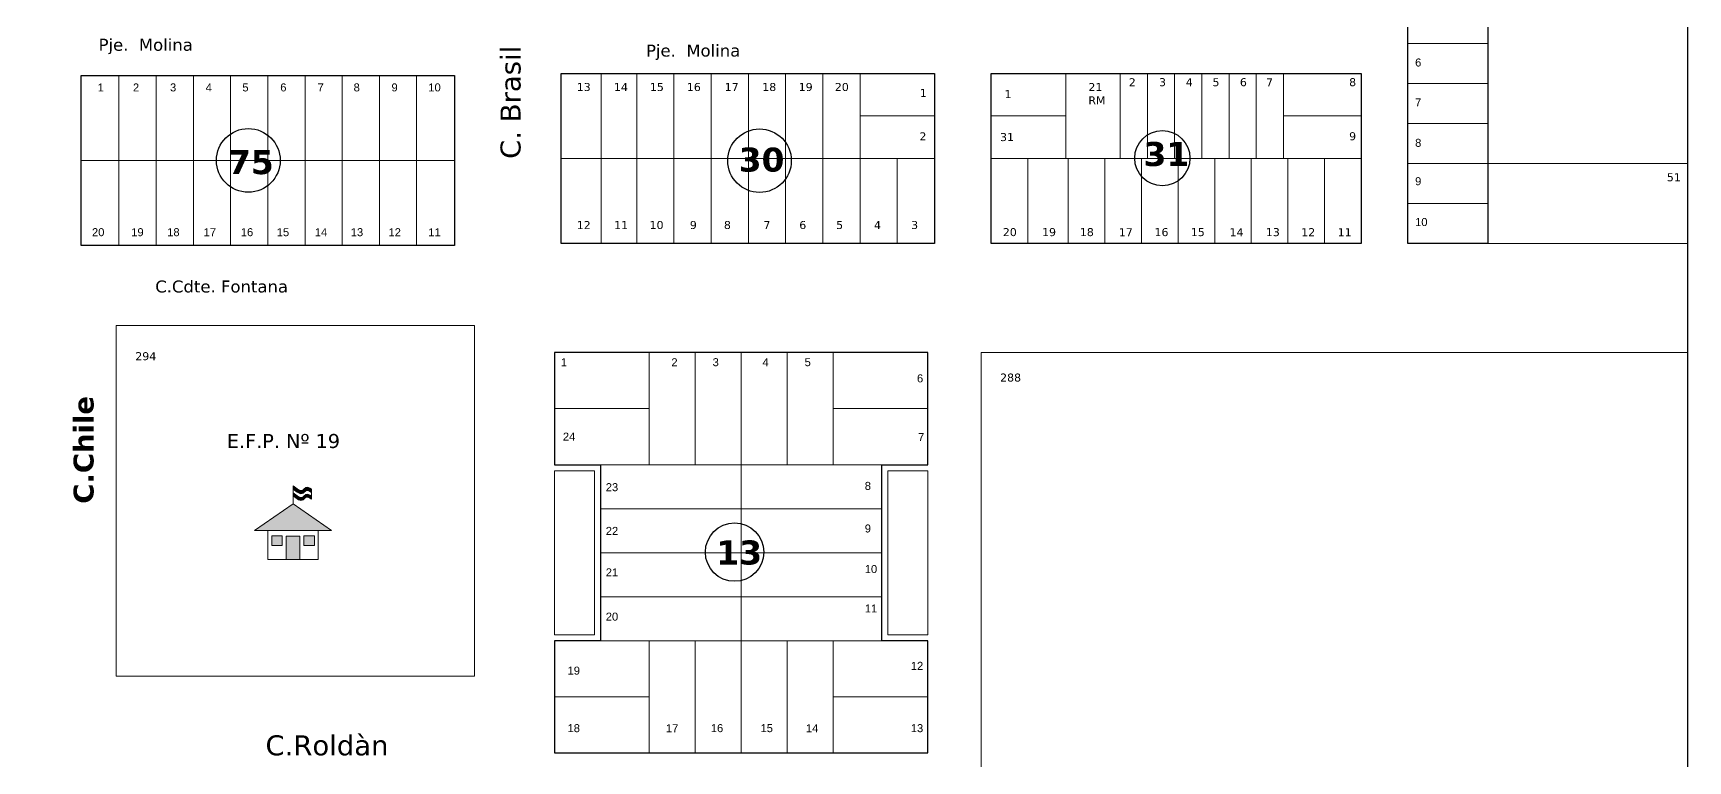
# Model space of a CAD drawing. Header units: millimetres. Extents: x 0 to 6558, y 60 to 10727.
# Drawn here: x 1766.4 to 2180, y 6925.7 to 7107.5 of the extents above; entities that cross this region are included whole.
import ezdxf

# ---------------------------------------------------------------- set-up
doc = ezdxf.new("R2010")
doc.units = ezdxf.units.MM
for name, color, linetype in [('0 NOMBRE DE CALLES', 255, 'Continuous'), ('0 N° DE MANZANA', 255, 'Continuous'), ('0 SIG - CHACRAS', 253, 'Continuous'), ('0 SIG - MANZANAS', 253, 'Continuous')]:
    doc.layers.add(name, color=color, linetype=linetype)
for name, color, linetype, lineweight in [('0 N° DE PARCELA', 255, 'Continuous', 25), ('0 SIG - PARCELAS', 252, 'Continuous', 18), ('EQUIPAMIENTOS', 10, 'Continuous', 18)]:
    doc.layers.add(name, color=color, linetype=linetype, lineweight=lineweight)
doc.styles.get("Standard").update_dxf_attribs({"font": 'arial.ttf'})
doc.styles.add('STYLE1', font='arial.ttf')

# ---------------------------------------------------------------- blocks, each defined once
blk = doc.blocks.new('ESCUELA')
at = {"linetype": 'Continuous'}
h = blk.add_hatch(color=130, dxfattribs=at)
edge = h.paths.add_edge_path()
edge.add_spline(control_points=[(-7.8, 81.5), (-10.1, 82.8), (-13.9, 84.9), (-19.3, 77.2), (-24.9, 81.8), (-29.1, 85.3)], knot_values=[0, 0, 0, 0, 2.102185, 3.349937, 7.23201, 7.23201, 7.23201, 7.23201], degree=3, periodic=0)
edge.add_line((-29.1, 85.3), (-29.1, 81.5))
edge.add_spline(control_points=[(-29.1, 81.5), (-24.9, 78), (-19.3, 73.4), (-13.9, 81.1), (-10.1, 79), (-7.8, 77.7)], knot_values=[0, 0, 0, 0, 3.882072, 5.129825, 7.23201, 7.23201, 7.23201, 7.23201], degree=3, periodic=0)
edge.add_line((-7.8, 77.7), (-7.8, 81.5))
edge = h.paths.add_edge_path()
edge.add_spline(control_points=[(-7.8, 73.4), (-10.1, 74.7), (-13.9, 76.8), (-19.3, 69.1), (-24.9, 73.7), (-29.1, 77.2)], knot_values=[0, 0, 0, 0, 2.102185, 3.349937, 7.23201, 7.23201, 7.23201, 7.23201], degree=3, periodic=0)
edge.add_line((-29.1, 77.2), (-29.1, 73.8))
edge.add_spline(control_points=[(-29.1, 73.8), (-24.9, 70.3), (-19.3, 65.7), (-13.9, 73.5), (-10.1, 71.3), (-7.8, 70)], knot_values=[0, 0, 0, 0, 3.882072, 5.129825, 7.23201, 7.23201, 7.23201, 7.23201], degree=3, periodic=0)
edge.add_line((-7.8, 70), (-7.8, 73.4))
blk.add_hatch(color=256, dxfattribs=at).paths.add_polyline_path([(15.5, 33.6), (-29.1, 64.4), (-73.8, 33.6)])
h = blk.add_hatch(color=256, dxfattribs=at)
h.paths.add_polyline_path([(-53.8, 27.3), (-53.8, 16.3), (-41.6, 16.3), (-41.6, 27.3)])
h.paths.add_polyline_path([(-21.1, 26.9), (-37.1, 26.9), (-37.1, 0), (-21.1, 0)])
h.paths.add_polyline_path([(-4.4, 27.3), (-16.7, 27.3), (-16.7, 16.3), (-4.4, 16.3)])
for p, q in [((-29.1, 64.4), (-29.1, 85.3)), ((-29.1, 64.4), (-73.8, 33.6)), ((-29.1, 64.4), (15.5, 33.6)), ((-73.8, 33.6), (15.5, 33.6))]:
    blk.add_line(p, q, dxfattribs=at)
at = {"color": 130, "linetype": 'Continuous'}
blk.add_line((-7.8, 81.5), (-7.8, 70), dxfattribs=at)
at = {"linetype": 'Continuous'}
blk.add_lwpolyline([(0, 33.6), (0, 0), (-58.2, 0), (-58.2, 33.6)], dxfattribs=at)
for points in [[(-53.8, 27.3), (-41.6, 27.3), (-41.6, 16.3), (-53.8, 16.3)], [(-37.1, 26.9), (-21.1, 26.9), (-21.1, 0), (-37.1, 0)], [(-4.4, 27.3), (-16.7, 27.3), (-16.7, 16.3), (-4.4, 16.3)]]:
    blk.add_lwpolyline(points, close=True, dxfattribs=at)
at = {"color": 130, "linetype": 'Continuous'}
for points in [[(-29.1, 85.3), (-17.4, 80.6), (-14.4, 83.2), (-7.8, 81.5)], [(-29.1, 81.5), (-17.4, 76.8), (-14.4, 79.4), (-7.8, 77.7)], [(-29.1, 77.2), (-17.4, 72.5), (-14.4, 75.1), (-7.8, 73.4)], [(-29.1, 73.8), (-17.4, 69.1), (-14.4, 71.8), (-7.8, 70)]]:
    blk.add_spline(points, degree=3, dxfattribs=at)

msp = doc.modelspace()

# ---------------------------------------------------------------- linework, layer by layer
at = {"layer": '0 N° DE MANZANA'}
for centre, radius in [((1820.2, 7075.719), 7.964), ((1947.972, 7075.655), 7.938), ((2048.64, 7076.277), 6.899), ((1941.729, 6977.851), 7.3)]:
    msp.add_circle(centre, radius, dxfattribs=at)
at = {"layer": '0 N° DE PARCELA'}
msp.add_line((1985.372, 7097.476), (1985.372, 7097.461), dxfattribs=at)
at = {"layer": '0 SIG - CHACRAS'}
msp.add_lwpolyline([(1199.979, 6415.105), (2179.979, 6415.105), (2179.979, 7395.105), (1199.979, 7395.105)], close=True, dxfattribs=at)
at = {"layer": '0 SIG - MANZANAS'}
for points in [[(2109.979, 7154.976), (2129.979, 7154.976), (2129.979, 7054.976), (2109.979, 7054.976)], [(1778.419, 7096.935), (1871.719, 7096.935), (1871.719, 7054.435), (1778.419, 7054.435)], [(1898.422, 7097.476), (1991.722, 7097.476), (1991.722, 7054.976), (1898.422, 7054.976)], [(2005.852, 7097.476), (2098.322, 7097.476), (2098.322, 7054.976), (2005.852, 7054.976)]]:
    msp.add_lwpolyline(points, close=True, dxfattribs=at)
msp.add_lwpolyline([(1896.719, 7027.695), (1896.719, 6999.695), (1908.219, 6999.695), (1908.219, 6955.695), (1896.719, 6955.695), (1896.719, 6927.695), (1990.019, 6927.695), (1990.019, 6955.695), (1978.519, 6955.695), (1978.519, 6999.695), (1990.019, 6999.695), (1990.019, 7027.695), (1896.719, 7027.695)], dxfattribs=at)
at = {"layer": '0 SIG - PARCELAS'}
for points in [[(2109.979, 7114.976), (2129.979, 7114.976), (2129.979, 7104.976), (2109.979, 7104.976)], [(2129.979, 7114.976), (2179.979, 7114.976), (2179.979, 7074.976), (2129.979, 7074.976)], [(2109.979, 7104.976), (2129.979, 7104.976), (2129.979, 7094.976), (2109.979, 7094.976)], [(1778.419, 7096.935), (1787.869, 7096.935), (1787.869, 7075.685), (1778.419, 7075.685)], [(1787.869, 7096.935), (1797.169, 7096.935), (1797.169, 7075.685), (1787.869, 7075.685)], [(1797.169, 7096.935), (1806.469, 7096.935), (1806.469, 7075.685), (1797.169, 7075.685)], [(1806.469, 7096.935), (1815.769, 7096.935), (1815.769, 7075.685), (1806.469, 7075.685)], [(1815.769, 7096.935), (1825.069, 7096.935), (1825.069, 7075.685), (1815.769, 7075.685)], [(1825.069, 7096.935), (1834.369, 7096.935), (1834.369, 7075.685), (1825.069, 7075.685)], [(1834.369, 7096.935), (1843.669, 7096.935), (1843.669, 7075.685), (1834.369, 7075.685)], [(1843.669, 7096.935), (1852.969, 7096.935), (1852.969, 7075.685), (1843.669, 7075.685)], [(1852.969, 7096.935), (1862.269, 7096.935), (1862.269, 7075.685), (1852.969, 7075.685)], [(1862.269, 7096.935), (1871.719, 7096.935), (1871.719, 7075.685), (1862.269, 7075.685)], [(1898.422, 7097.476), (1908.422, 7097.476), (1908.422, 7076.226), (1898.422, 7076.226)], [(1908.422, 7097.476), (1917.272, 7097.476), (1917.272, 7076.226), (1908.422, 7076.226)], [(1917.272, 7097.476), (1926.572, 7097.476), (1926.572, 7076.226), (1917.272, 7076.226)], [(1926.572, 7097.476), (1935.872, 7097.476), (1935.872, 7076.226), (1926.572, 7076.226)], [(1935.872, 7097.476), (1945.172, 7097.476), (1945.172, 7076.226), (1935.872, 7076.226)], [(1945.172, 7097.476), (1954.472, 7097.476), (1954.472, 7076.226), (1945.172, 7076.226)], [(1954.472, 7097.476), (1963.772, 7097.476), (1963.772, 7076.226), (1954.472, 7076.226)], [(1963.772, 7097.476), (1973.072, 7097.476), (1973.072, 7076.226), (1963.772, 7076.226)], [(1973.072, 7097.476), (1991.722, 7097.476), (1991.722, 7086.846), (1973.072, 7086.846)], [(2005.852, 7097.476), (2024.502, 7097.476), (2024.502, 7086.846), (2005.852, 7086.846)], [(2024.502, 7097.476), (2038.102, 7097.476), (2038.102, 7076.226), (2024.502, 7076.226)], [(2038.102, 7097.476), (2044.902, 7097.476), (2044.902, 7076.226), (2038.102, 7076.226)], [(2044.902, 7097.476), (2051.702, 7097.476), (2051.702, 7076.226), (2044.902, 7076.226)], [(2051.702, 7097.476), (2058.502, 7097.476), (2058.502, 7076.226), (2051.702, 7076.226)], [(2058.502, 7097.476), (2065.302, 7097.476), (2065.302, 7076.226), (2058.502, 7076.226)], [(2065.302, 7097.476), (2072.102, 7097.476), (2072.102, 7076.226), (2065.302, 7076.226)], [(2072.102, 7097.476), (2078.902, 7097.476), (2078.902, 7076.226), (2072.102, 7076.226)], [(2078.902, 7097.476), (2098.322, 7097.476), (2098.322, 7086.846), (2078.902, 7086.846)], [(2109.979, 7094.976), (2129.979, 7094.976), (2129.979, 7084.976), (2109.979, 7084.976)], [(1973.072, 7086.846), (1991.722, 7086.846), (1991.722, 7076.226), (1973.072, 7076.226)], [(2005.852, 7086.846), (2024.502, 7086.846), (2024.502, 7076.226), (2005.852, 7076.226)], [(2078.902, 7086.846), (2098.322, 7086.846), (2098.322, 7076.226), (2078.902, 7076.226)], [(2109.979, 7084.976), (2129.979, 7084.976), (2129.979, 7074.976), (2109.979, 7074.976)], [(1898.422, 7076.226), (1908.422, 7076.226), (1908.422, 7054.976), (1898.422, 7054.976)], [(1908.422, 7076.226), (1917.272, 7076.226), (1917.272, 7054.976), (1908.422, 7054.976)], [(1917.272, 7076.226), (1926.572, 7076.226), (1926.572, 7054.976), (1917.272, 7054.976)], [(1926.572, 7076.226), (1935.872, 7076.226), (1935.872, 7054.976), (1926.572, 7054.976)], [(1935.872, 7076.226), (1945.172, 7076.226), (1945.172, 7054.976), (1935.872, 7054.976)], [(1945.172, 7076.226), (1954.472, 7076.226), (1954.472, 7054.976), (1945.172, 7054.976)], [(1954.472, 7076.226), (1963.772, 7076.226), (1963.772, 7054.976), (1954.472, 7054.976)], [(1963.772, 7076.226), (1973.072, 7076.226), (1973.072, 7054.976), (1963.772, 7054.976)], [(1973.072, 7076.226), (1982.372, 7076.226), (1982.372, 7054.976), (1973.072, 7054.976)], [(1982.372, 7076.226), (1991.722, 7076.226), (1991.722, 7054.976), (1982.372, 7054.976)], [(2005.852, 7076.226), (2015.002, 7076.226), (2015.002, 7054.976), (2005.852, 7054.976)], [(2015.002, 7076.226), (2025.122, 7076.226), (2025.122, 7054.976), (2015.002, 7054.976)], [(2025.122, 7076.226), (2034.272, 7076.226), (2034.272, 7054.976), (2025.122, 7054.976)], [(2034.272, 7076.226), (2043.422, 7076.226), (2043.422, 7054.976), (2034.272, 7054.976)], [(2043.422, 7076.226), (2052.572, 7076.226), (2052.572, 7054.976), (2043.422, 7054.976)], [(2052.572, 7076.226), (2061.722, 7076.226), (2061.722, 7054.976), (2052.572, 7054.976)], [(2061.722, 7076.226), (2070.872, 7076.226), (2070.872, 7054.976), (2061.722, 7054.976)], [(2070.872, 7076.226), (2080.022, 7076.226), (2080.022, 7054.976), (2070.872, 7054.976)], [(2080.022, 7076.226), (2089.172, 7076.226), (2089.172, 7054.976), (2080.022, 7054.976)], [(2089.172, 7076.226), (2098.322, 7076.226), (2098.322, 7054.976), (2089.172, 7054.976)], [(1778.419, 7075.685), (1787.869, 7075.685), (1787.869, 7054.435), (1778.419, 7054.435)], [(1787.869, 7075.685), (1797.169, 7075.685), (1797.169, 7054.435), (1787.869, 7054.435)], [(1797.169, 7075.685), (1806.469, 7075.685), (1806.469, 7054.435), (1797.169, 7054.435)], [(1806.469, 7075.685), (1815.769, 7075.685), (1815.769, 7054.435), (1806.469, 7054.435)], [(1815.769, 7075.685), (1825.069, 7075.685), (1825.069, 7054.435), (1815.769, 7054.435)], [(1825.069, 7075.685), (1834.369, 7075.685), (1834.369, 7054.435), (1825.069, 7054.435)], [(1834.369, 7075.685), (1843.669, 7075.685), (1843.669, 7054.435), (1834.369, 7054.435)], [(1843.669, 7075.685), (1852.969, 7075.685), (1852.969, 7054.435), (1843.669, 7054.435)], [(1852.969, 7075.685), (1862.269, 7075.685), (1862.269, 7054.435), (1852.969, 7054.435)], [(1862.269, 7075.685), (1871.719, 7075.685), (1871.719, 7054.435), (1862.269, 7054.435)], [(2109.979, 7074.976), (2129.979, 7074.976), (2129.979, 7064.976), (2109.979, 7064.976)], [(2129.979, 7074.976), (2179.979, 7074.976), (2179.979, 7054.976), (2129.979, 7054.976)], [(2109.979, 7064.976), (2129.979, 7064.976), (2129.979, 7054.976), (2109.979, 7054.976)], [(1787.199, 7034.435), (1876.719, 7034.435), (1876.719, 6946.889), (1787.199, 6946.889)], [(1896.719, 7027.695), (1920.369, 7027.695), (1920.369, 7013.695), (1896.719, 7013.695)], [(1920.369, 7027.695), (1931.869, 7027.695), (1931.869, 6999.695), (1920.369, 6999.695)], [(1931.869, 7027.695), (1943.369, 7027.695), (1943.369, 6999.695), (1931.869, 6999.695)], [(1943.369, 7027.695), (1954.869, 7027.695), (1954.869, 6999.695), (1943.369, 6999.695)], [(1954.869, 7027.695), (1966.369, 7027.695), (1966.369, 6999.695), (1954.869, 6999.695)], [(1966.369, 7027.695), (1990.019, 7027.695), (1990.019, 7013.695), (1966.369, 7013.695)], [(2003.319, 7027.695), (2179.979, 7027.695), (2179.979, 6914.395), (2003.319, 6914.395)], [(1896.719, 7013.695), (1920.369, 7013.695), (1920.369, 6999.695), (1896.719, 6999.695)], [(1966.369, 7013.695), (1990.019, 7013.695), (1990.019, 6999.695), (1966.369, 6999.695)], [(1896.719, 6998.195), (1906.719, 6998.195), (1906.719, 6957.195), (1896.719, 6957.195)], [(1908.219, 6999.695), (1943.369, 6999.695), (1943.369, 6988.695), (1908.219, 6988.695)], [(1943.369, 6999.695), (1978.519, 6999.695), (1978.519, 6988.695), (1943.369, 6988.695)], [(1980.019, 6998.195), (1990.019, 6998.195), (1990.019, 6957.195), (1980.019, 6957.195)], [(1908.219, 6988.695), (1943.369, 6988.695), (1943.369, 6977.695), (1908.219, 6977.695)], [(1943.369, 6988.695), (1978.519, 6988.695), (1978.519, 6977.695), (1943.369, 6977.695)], [(1908.219, 6977.695), (1943.369, 6977.695), (1943.369, 6966.695), (1908.219, 6966.695)], [(1943.369, 6977.695), (1978.519, 6977.695), (1978.519, 6966.695), (1943.369, 6966.695)], [(1908.219, 6966.695), (1943.369, 6966.695), (1943.369, 6955.695), (1908.219, 6955.695)], [(1943.369, 6966.695), (1978.519, 6966.695), (1978.519, 6955.695), (1943.369, 6955.695)], [(1896.719, 6955.695), (1920.369, 6955.695), (1920.369, 6941.695), (1896.719, 6941.695)], [(1920.369, 6955.695), (1931.869, 6955.695), (1931.869, 6927.695), (1920.369, 6927.695)], [(1931.869, 6955.695), (1943.369, 6955.695), (1943.369, 6927.695), (1931.869, 6927.695)], [(1943.369, 6955.695), (1954.869, 6955.695), (1954.869, 6927.695), (1943.369, 6927.695)], [(1954.869, 6955.695), (1966.369, 6955.695), (1966.369, 6927.695), (1954.869, 6927.695)], [(1966.369, 6955.695), (1990.019, 6955.695), (1990.019, 6941.695), (1966.369, 6941.695)], [(1896.719, 6941.695), (1920.369, 6941.695), (1920.369, 6927.695), (1896.719, 6927.695)], [(1966.369, 6941.695), (1990.019, 6941.695), (1990.019, 6927.695), (1966.369, 6927.695)]]:
    msp.add_lwpolyline(points, close=True, dxfattribs=at)

# ---------------------------------------------------------------- block references
at = {"layer": 'EQUIPAMIENTOS', "xscale": 0.2160900000017136, "yscale": 0.2160900000017136, "zscale": 0.2160900000017136}
msp.add_blockref('ESCUELA', (1837.675, 6975.996), dxfattribs=at)

# ---------------------------------------------------------------- texts
at = {"layer": '0 NOMBRE DE CALLES', "color": 4, "linetype": 'Continuous', "char_height": 3, "width": 783.33333, "attachment_point": 4}
for s, insert in [('\\pt6;{\\fVerdana|b0|i0|c0|p34;\\C256;Pje.  Molina}', (1782.774, 7104.198)), ('\\pt10.59;{\\fVerdana|b0|i0|c0|p34;\\C256;Pje.  Molina}', (1919.588, 7102.745)), ('\\pt6;{\\fVerdana|b0|i0|c0|p34;\\C256;C.Cdte. Fontana}', (1796.938, 7044.192))]:
    msp.add_mtext(s, dxfattribs=dict(at, insert=insert))
at = {"layer": '0 NOMBRE DE CALLES', "char_height": 5, "width": 783.33333, "attachment_point": 4, "rotation": 90}
for s, insert in [('\\pt10;{\\fVerdana|b0|i0|c0|p34;C. Brasil}', (1885.777, 7076.114)), ('\\pt10.59;{\\fVerdana|b1|i0|c0|p34;C.Chile}', (1779.072, 6989.934))]:
    msp.add_mtext(s, dxfattribs=dict(at, insert=insert))
at = {"layer": '0 NOMBRE DE CALLES', "insert": (1824.489, 6929.521), "char_height": 5, "width": 783.33333, "attachment_point": 4}
msp.add_mtext('\\pt10;{\\fVerdana|b0|i0|c0|p34;C.Roldàn}', dxfattribs=at)
at = {"layer": '0 N° DE MANZANA', "char_height": 6, "width": 338.88889, "attachment_point": 4}
for s, insert in [('{\\fVerdana|b1|i0|c0|p34;31}', (2043.929, 7077.268)), ('{\\fVerdana|b1|i0|c0|p34;75}', (1815.109, 7075.243)), ('{\\fVerdana|b1|i0|c0|p34;30}', (1942.74, 7075.869)), ('{\\fVerdana|b1|i0|c0|p34;13}', (1937.156, 6977.698))]:
    msp.add_mtext(s, dxfattribs=dict(at, insert=insert))
at = {"layer": '0 N° DE PARCELA', "char_height": 2, "attachment_point": 4, "style": 'STYLE1'}
for s, insert in [('6', (2111.803, 7100.174)), ('1', (1782.555, 7093.952)), ('2', (1791.369, 7093.952)), ('3', (1800.636, 7093.952)), ('4', (1809.541, 7093.952)), ('5', (1818.711, 7093.952)), ('6', (1828.184, 7093.952)), ('7', (1837.5, 7093.952)), ('8', (1846.518, 7093.952)), ('9', (1855.98, 7093.952)), ('10', (1865.186, 7093.952)), ('\\pt4;{\\fVerdana|b0|i0|c0|p34;13}', (1902.279, 7094.054)), ('\\pt4;{\\fVerdana|b0|i0|c0|p34;14}', (1911.581, 7094.054)), ('\\pt4;{\\fVerdana|b0|i0|c0|p34;15}', (1920.566, 7094.054)), ('\\pt4;{\\fVerdana|b0|i0|c0|p34;16}', (1929.789, 7094.054)), ('\\pt4;{\\fVerdana|b0|i0|c0|p34;17}', (1939.251, 7094.054)), ('\\pt4;{\\fVerdana|b0|i0|c0|p34;18}', (1948.646, 7094.054)), ('\\pt4;{\\fVerdana|b0|i0|c0|p34;19}', (1957.747, 7094.054)), ('\\pt4;{\\fVerdana|b0|i0|c0|p34;20}', (1966.775, 7094.054)), ('\\pt4;{\\fVerdana|b0|i0|c0|p34;1}', (1988.019, 7092.584)), ('\\pt4;{\\fVerdana|b0|i0|c0|p34;1}', (2009.205, 7092.295)), ('\\pt4;{\\fVerdana|b0|i0|c0|p34;21\\PRM}', (2030.152, 7092.39)), ('\\pt4;{\\fVerdana|b0|i0|c0|p34;2}', (2040.242, 7095.253)), ('\\pt4;{\\fVerdana|b0|i0|c0|p34;3}', (2047.798, 7095.253)), ('\\pt4;{\\fVerdana|b0|i0|c0|p34;4}', (2054.484, 7095.253)), ('\\pt4;{\\fVerdana|b0|i0|c0|p34;5}', (2061.17, 7095.253)), ('\\pt4;{\\fVerdana|b0|i0|c0|p34;6}', (2068.016, 7095.253)), ('\\pt4;{\\fVerdana|b0|i0|c0|p34;7}', (2074.542, 7095.253)), ('\\pt4;{\\fVerdana|b0|i0|c0|p34;8}', (2095.311, 7095.253)), ('7', (2111.803, 7090.233)), ('\\pt4;{\\fVerdana|b0|i0|c0|p34;2}', (1987.926, 7081.731)), ('\\pt4;{\\fVerdana|b0|i0|c0|p34;31}', (2008.072, 7081.546)), ('\\pt4;{\\fVerdana|b0|i0|c0|p34;9}', (2095.311, 7081.743)), ('8', (2111.803, 7080.105)), ('\\pt4;{\\fVerdana|b0|i0|c0|p34;51}', (2174.727, 7071.503)), ('9', (2111.803, 7070.512)), ('\\pt4;{\\fVerdana|b0|i0|c0|p34;12}', (1902.279, 7059.568)), ('\\pt4;{\\fVerdana|b0|i0|c0|p34;11}', (1911.609, 7059.568)), ('\\pt4;{\\fVerdana|b0|i0|c0|p34;10}', (1920.487, 7059.568)), ('\\pt4;{\\fVerdana|b0|i0|c0|p34;9}', (1930.542, 7059.568)), ('\\pt4;{\\fVerdana|b0|i0|c0|p34;8}', (1939.057, 7059.568)), ('\\pt4;{\\fVerdana|b0|i0|c0|p34;7}', (1948.931, 7059.568)), ('\\pt4;{\\fVerdana|b0|i0|c0|p34;6}', (1957.899, 7059.568)), ('\\pt4;{\\fVerdana|b0|i0|c0|p34;5}', (1967.105, 7059.568)), ('\\pt4;{\\fVerdana|b0|i0|c0|p34;4}', (1976.574, 7059.568)), ('\\pt4;{\\fVerdana|b0|i0|c0|p34;3}', (1985.843, 7059.568)), ('10', (2111.803, 7060.313)), ('20', (1781.13, 7057.779)), ('19', (1790.935, 7057.779)), ('18', (1799.922, 7057.779)), ('17', (1809.034, 7057.779)), ('16', (1818.319, 7057.779)), ('15', (1827.306, 7057.779)), ('14', (1836.813, 7057.779)), ('13', (1845.801, 7057.779)), ('12', (1855.233, 7057.779)), ('11', (1865.186, 7057.779)), ('\\pt4;{\\fVerdana|b0|i0|c0|p34;20}', (2008.761, 7057.793)), ('\\pt4;{\\fVerdana|b0|i0|c0|p34;19}', (2018.571, 7057.793)), ('\\pt4;{\\fVerdana|b0|i0|c0|p34;18}', (2028.019, 7057.793)), ('\\pt4;{\\fVerdana|b0|i0|c0|p34;17}', (2037.761, 7057.793)), ('\\pt4;{\\fVerdana|b0|i0|c0|p34;16}', (2046.667, 7057.793)), ('\\pt4;{\\fVerdana|b0|i0|c0|p34;15}', (2055.751, 7057.793)), ('\\pt4;{\\fVerdana|b0|i0|c0|p34;14}', (2065.444, 7057.793)), ('\\pt4;{\\fVerdana|b0|i0|c0|p34;13}', (2074.498, 7057.793)), ('\\pt4;{\\fVerdana|b0|i0|c0|p34;12}', (2083.354, 7057.793)), ('\\pt4;{\\fVerdana|b0|i0|c0|p34;11}', (2092.457, 7057.793)), ('\\pt4;{\\fVerdana|b0|i0|c0|p34;294}', (1791.958, 7026.785)), ('1', (1898.299, 7025.293)), ('2', (1925.929, 7025.293)), ('3', (1936.242, 7025.293)), ('4', (1948.699, 7025.293)), ('5', (1959.223, 7025.293)), ('\\pt4;{\\fVerdana|b0|i0|c0|p34;288}', (2008.089, 7021.447)), ('6', (1987.306, 7021.249)), ('24', (1898.815, 7006.711)), ('7', (1987.581, 7006.603)), ('23', (1909.533, 6994.063)), ('8', (1974.264, 6994.388)), ('22', (1909.533, 6983.149)), ('9', (1974.264, 6983.744)), ('21', (1909.533, 6972.795)), ('10', (1974.264, 6973.607)), ('11', (1974.264, 6963.764)), ('20', (1909.533, 6961.717)), ('19', (1899.982, 6948.223)), ('12', (1985.769, 6949.431)), ('18', (1899.982, 6933.852)), ('17', (1924.57, 6933.852)), ('16', (1935.783, 6933.852)), ('15', (1948.212, 6933.852)), ('14', (1959.56, 6933.852)), ('13', (1985.769, 6933.852))]:
    msp.add_mtext(s, dxfattribs=dict(at, insert=insert))
at = {"layer": 'EQUIPAMIENTOS', "insert": (1814.839, 7002.664), "char_height": 3.5, "width": 783.33333, "attachment_point": 4}
msp.add_mtext('\\pt7;{\\fVerdana|b0|i0|c0|p34;\\C0;E.F.P. Nº 19\\C6;\\P }', dxfattribs=at)

doc.saveas('drawing.dxf')
